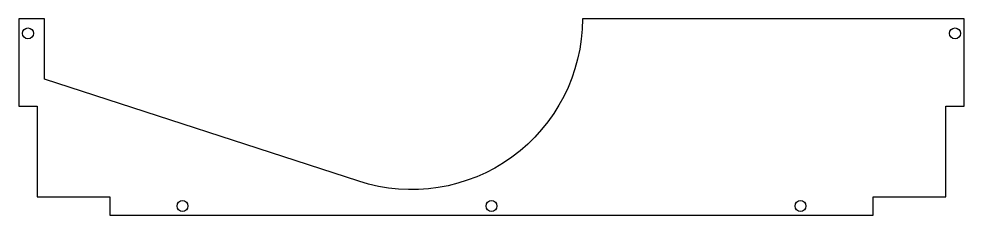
# Model space of a CAD drawing. Header units: millimetres. Extents: x -236 to 24, y -202 to -148.
import ezdxf

# ---------------------------------------------------------------- set-up
doc = ezdxf.new("R2010")
doc.units = ezdxf.units.MM

msp = doc.modelspace()

# ---------------------------------------------------------------- linework, layer by layer
msp.add_lwpolyline([(23.9, -148), (-81.1, -148, -0.509525), (-142.62, -192.7), (-229.1, -164.6), (-229.1, -148), (-236.1, -148), (-236.1, -172), (-231.1, -172), (-231.1, -197), (-211.1, -197), (-211.1, -202), (-1.1, -202), (-1.1, -197), (18.9, -197), (18.9, -172), (23.9, -172)], format="xyb", close=True)
for centre in [(-233.6, -152), (21.4, -152), (-191.1, -199.5), (-106.1, -199.5), (-21.1, -199.5)]:
    msp.add_circle(centre, 1.5)

doc.saveas('drawing.dxf')
